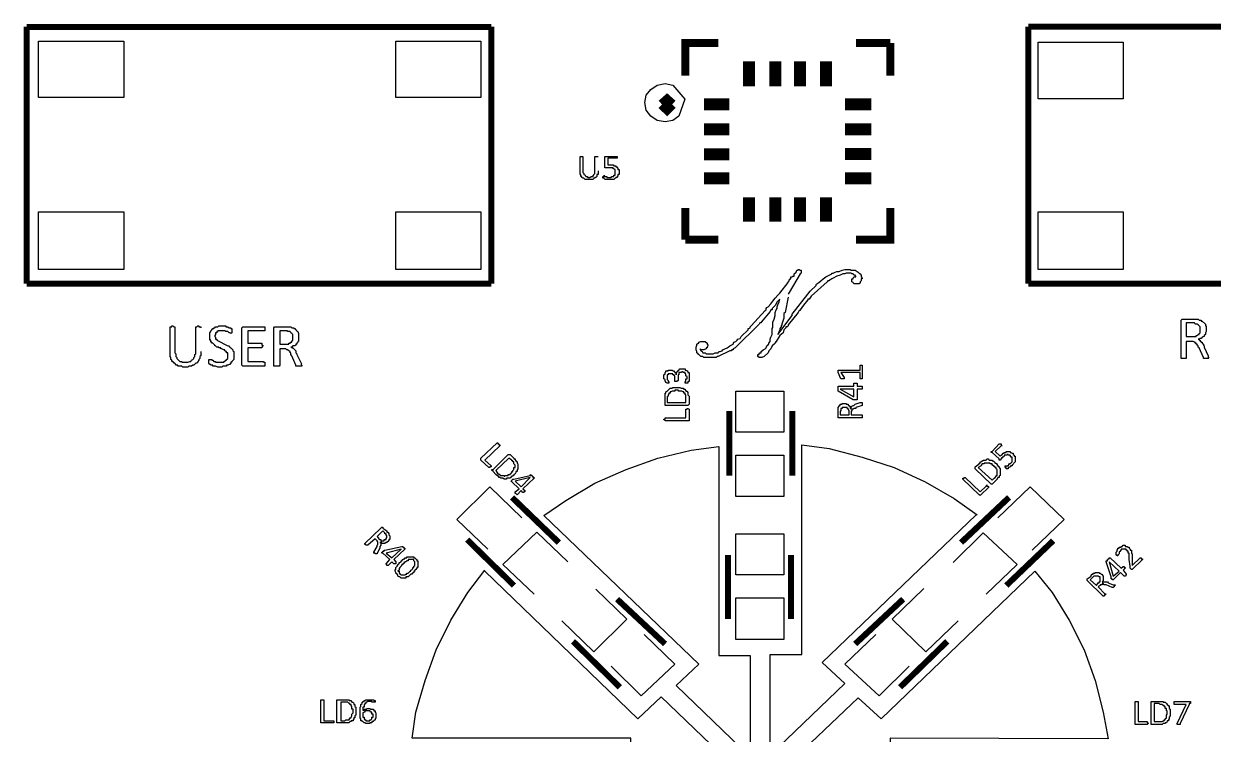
# Model space of a CAD drawing. Extents: x 0.35 to 4.98, y 3.96 to 9.44.
# Drawn here: x 1.665 to 3.176, y 5.029 to 5.931 of the extents above; entities that cross this region are included whole.
import ezdxf

# ---------------------------------------------------------------- set-up
doc = ezdxf.new("R2010")
doc.units = 0
doc.layers.get('0').update_dxf_attribs({"linetype": 'CONTINUOUS'})

msp = doc.modelspace()

# ---------------------------------------------------------------- linework, layer by layer
at = {"color": 94}
for points, const_width in [([(1.66894, 5.60113), (1.66894, 5.9274)], 0.00763), ([(1.66894, 5.92736), (2.259, 5.92736)], 0.00763), ([(2.259, 5.60113), (2.259, 5.9274)], 0.00763), ([(2.94151, 5.60113), (2.94151, 5.9274)], 0.00763), ([(2.94151, 5.9274), (3.53256, 5.9274)], 0.00763), ([(2.50553, 5.86524), (2.50553, 5.90685), (2.54753, 5.90685)], 0.01017), ([(2.7225, 5.90685), (2.766, 5.90685)], 0.01017), ([(2.766, 5.86524), (2.766, 5.90685)], 0.01017), ([(2.47601, 5.82883), (2.48253, 5.83458), (2.48899, 5.82883)], 0.01271), ([(2.48899, 5.82889), (2.48253, 5.82264), (2.47601, 5.82889)], 0.01271), ([(2.50553, 5.65711), (2.50553, 5.69732)], 0.01017), ([(2.7225, 5.65711), (2.766, 5.65711), (2.766, 5.69732)], 0.01017), ([(2.50553, 5.65711), (2.54753, 5.65711)], 0.01017), ([(1.66894, 5.60113), (2.259, 5.60113)], 0.00763), ([(2.94151, 5.60113), (3.53256, 5.60113)], 0.00763), ([(2.56153, 5.35764), (2.56153, 5.43946)], 0.00763), ([(2.6415, 5.35764), (2.6415, 5.43946)], 0.00763), ([(2.28549, 5.32992), (2.345, 5.27251)], 0.00763), ([(2.85601, 5.27251), (2.91704, 5.32992)], 0.00763), ([(2.22851, 5.27632), (2.28797, 5.21799)], 0.00763), ([(2.91351, 5.21799), (2.97304, 5.2749)], 0.00763), ([(2.56, 5.1754), (2.56, 5.25672)], 0.00763), ([(2.64003, 5.1754), (2.64003, 5.25672)], 0.00763), ([(2.419, 5.20074), (2.47999, 5.14382)], 0.00763), ([(2.72151, 5.14382), (2.7825, 5.20074)], 0.00763), ([(2.36301, 5.14719), (2.42247, 5.08882)], 0.00763), ([(2.77854, 5.08882), (2.83854, 5.14719)], 0.00763)]:
    msp.add_lwpolyline(points, dxfattribs=dict(at, const_width=const_width))
at = {"color": 22}
for points in [[(1.68392, 5.90924), (1.79243, 5.90924), (1.79243, 5.83746), (1.68392, 5.83746), (1.68392, 5.90924)], [(2.13792, 5.90924), (2.24593, 5.90924), (2.24593, 5.83746), (2.13792, 5.83746), (2.13792, 5.90924)], [(2.95394, 5.90776), (3.06196, 5.90776), (3.06196, 5.83604), (2.95394, 5.83604), (2.95394, 5.90776)], [(1.68392, 5.69249), (1.79243, 5.69249), (1.79243, 5.61931), (1.68392, 5.61931), (1.68392, 5.69249)], [(2.13792, 5.69249), (2.24593, 5.69249), (2.24593, 5.61931), (2.13792, 5.61931), (2.13792, 5.69249)], [(2.95394, 5.69249), (3.06196, 5.69249), (3.06196, 5.61931), (2.95394, 5.61931), (2.95394, 5.69249)], [(2.56993, 5.46485), (2.63092, 5.46485), (2.63092, 5.41265), (2.56993, 5.41265), (2.56993, 5.46485)], [(2.56993, 5.38346), (2.63092, 5.38346), (2.63092, 5.33089), (2.56993, 5.33089), (2.56993, 5.38346)], [(2.56993, 5.28353), (2.63092, 5.28353), (2.63092, 5.23139), (2.56993, 5.23139), (2.56993, 5.28353)], [(2.56993, 5.20221), (2.63092, 5.20221), (2.63092, 5.14958), (2.56993, 5.14958), (2.56993, 5.20221)]]:
    msp.add_lwpolyline(points, close=True, dxfattribs=at)
at = {"color": 22, "const_width": 0.01525}
for points in [[(2.58649, 5.85178), (2.58649, 5.88336)], [(2.62001, 5.85178), (2.62001, 5.88336)], [(2.65153, 5.85178), (2.65153, 5.88336)], [(2.68451, 5.85178), (2.68451, 5.88336)], [(2.52951, 5.82883), (2.56153, 5.82883)], [(2.7085, 5.82889), (2.74203, 5.82889)], [(2.52951, 5.79725), (2.56153, 5.79725)], [(2.7085, 5.79731), (2.74203, 5.79731)], [(2.52951, 5.76568), (2.56153, 5.76568)], [(2.7085, 5.76574), (2.74203, 5.76574)], [(2.52951, 5.73508), (2.56153, 5.73508)], [(2.7085, 5.73508), (2.74203, 5.73508)], [(2.58649, 5.68007), (2.58649, 5.71072)], [(2.62001, 5.68007), (2.62001, 5.71072)], [(2.65153, 5.68007), (2.65153, 5.71072)], [(2.68451, 5.68007), (2.68451, 5.71072)]]:
    msp.add_lwpolyline(points, dxfattribs=at)
at = {"color": 94}
for points in [[(2.47993, 5.80686), (2.46989, 5.80826), (2.46192, 5.81401), (2.45589, 5.82167), (2.45443, 5.83128), (2.45589, 5.84082), (2.46192, 5.84799), (2.46989, 5.85325), (2.47993, 5.85563), (2.4899, 5.85325), (2.50489, 5.83567), (2.49739, 5.81401), (2.4899, 5.80826), (2.47993, 5.80686)], [(2.39492, 5.74468), (2.39492, 5.7399), (2.39339, 5.7399), (2.39339, 5.73747), (2.39193, 5.73606), (2.3909, 5.73606), (2.3909, 5.73508), (2.38943, 5.73508), (2.3884, 5.73367), (2.37842, 5.73367), (2.3769, 5.73508), (2.37543, 5.73508), (2.3744, 5.73606), (2.3744, 5.73747), (2.37294, 5.73747), (2.37294, 5.7399), (2.3719, 5.7399), (2.3719, 5.76286), (2.37543, 5.76286), (2.37543, 5.74229), (2.3769, 5.74132), (2.3769, 5.7399), (2.37842, 5.73893), (2.37939, 5.73747), (2.38092, 5.73747), (2.38189, 5.73606), (2.38444, 5.73606), (2.3859, 5.73747), (2.3884, 5.73747), (2.3884, 5.73893), (2.38943, 5.73893), (2.38943, 5.7399), (2.3909, 5.74132), (2.3909, 5.76286), (2.39492, 5.76286)], [(2.42144, 5.74371), (2.42144, 5.73986), (2.41992, 5.73986), (2.41992, 5.73747), (2.41889, 5.73747), (2.41889, 5.73606), (2.41743, 5.73606), (2.41743, 5.73508), (2.41639, 5.73508), (2.41493, 5.73367), (2.40343, 5.73367), (2.4024, 5.73508), (2.40093, 5.73508), (2.40093, 5.73747), (2.4024, 5.73747), (2.4024, 5.73893), (2.40343, 5.73747), (2.40593, 5.73747), (2.40593, 5.73606), (2.4114, 5.73606), (2.41243, 5.73747), (2.41493, 5.73747), (2.41493, 5.73893), (2.41639, 5.73893), (2.41639, 5.7461), (2.41493, 5.74707), (2.4139, 5.74707), (2.4139, 5.74849), (2.40343, 5.74849), (2.40343, 5.76286), (2.41889, 5.76286), (2.41889, 5.76042), (2.40739, 5.76042), (2.40739, 5.75233), (2.4139, 5.75233), (2.41493, 5.75086), (2.41743, 5.75086), (2.41743, 5.74946), (2.41889, 5.74946), (2.41889, 5.74849), (2.41992, 5.74849), (2.41992, 5.7461), (2.42144, 5.7461), (2.42144, 5.74371)], [(2.63644, 5.58393), (2.63243, 5.56478), (2.63092, 5.56336), (2.63092, 5.55761), (2.62993, 5.55474), (2.62842, 5.54997), (2.62842, 5.54899), (2.62744, 5.54758), (2.62744, 5.5466), (2.62592, 5.54422), (2.62592, 5.54281), (2.62343, 5.53657), (2.64144, 5.56099), (2.64144, 5.56239), (2.6614, 5.58778), (2.66444, 5.59158), (2.67193, 5.59874), (2.67193, 5.60021), (2.6729, 5.60113), (2.67546, 5.6026), (2.67794, 5.60499), (2.68093, 5.60736), (2.6844, 5.60975), (2.68842, 5.61214), (2.69194, 5.61356), (2.69194, 5.61453), (2.69342, 5.61453), (2.6959, 5.616), (2.6984, 5.61692), (2.70096, 5.61692), (2.70492, 5.61838), (2.70844, 5.61931), (2.71496, 5.61931), (2.71642, 5.61838), (2.7214, 5.61838), (2.7239, 5.61692), (2.72542, 5.616), (2.72646, 5.61453), (2.72792, 5.61356), (2.72894, 5.61214), (2.72894, 5.60975), (2.73042, 5.60835), (2.73042, 5.60736), (2.72894, 5.60736), (2.72894, 5.60499), (2.72792, 5.60351), (2.72792, 5.6026), (2.72646, 5.60113), (2.71994, 5.60113), (2.71892, 5.6026), (2.71744, 5.60351), (2.71744, 5.60736), (2.71892, 5.60736), (2.71892, 5.60835), (2.71994, 5.60975), (2.72244, 5.60975), (2.72244, 5.61074), (2.7214, 5.61214), (2.71994, 5.61214), (2.71892, 5.61356), (2.71744, 5.61356), (2.71642, 5.61453), (2.7099, 5.61453), (2.70844, 5.61356), (2.70594, 5.61356), (2.70242, 5.61214), (2.6984, 5.61074), (2.69342, 5.60835), (2.69194, 5.60736), (2.68946, 5.6059), (2.68842, 5.6059), (2.68842, 5.60499), (2.6869, 5.60499), (2.68593, 5.60351), (2.66542, 5.58535), (2.66292, 5.58154), (2.6614, 5.58154), (2.6614, 5.58057), (2.65565, 5.57411), (2.65142, 5.56814), (2.65142, 5.56717), (2.65044, 5.56717), (2.64893, 5.56478), (2.63644, 5.54899), (2.63644, 5.54758), (2.63493, 5.5466), (2.6334, 5.5466), (2.6334, 5.54519), (2.63092, 5.54281), (2.62993, 5.53896), (2.62592, 5.53558), (2.62093, 5.52794), (2.62093, 5.52701), (2.61996, 5.52701), (2.61996, 5.52556), (2.61843, 5.52463), (2.61594, 5.52225), (2.61442, 5.51839), (2.61193, 5.516), (2.61094, 5.51361), (2.6059, 5.50885), (2.60292, 5.50738), (2.59944, 5.50738), (2.59793, 5.50885), (2.59793, 5.51124), (2.59944, 5.51124), (2.59944, 5.51215), (2.60042, 5.51361), (2.60194, 5.51361), (2.60194, 5.51503), (2.60444, 5.51742), (2.60693, 5.51839), (2.60846, 5.51981), (2.60943, 5.52225), (2.61094, 5.52317), (2.61094, 5.52463), (2.61193, 5.52463), (2.61193, 5.52556), (2.61344, 5.52794), (2.61344, 5.53082), (2.61442, 5.53321), (2.61594, 5.53657), (2.61594, 5.54519), (2.61692, 5.54519), (2.61692, 5.55236), (2.61843, 5.55615), (2.61996, 5.56099), (2.61996, 5.56478), (2.62093, 5.56814), (2.62244, 5.56956), (2.62244, 5.572), (2.62343, 5.57438), (2.62494, 5.57818), (2.62592, 5.58154), (2.62244, 5.57818), (2.61996, 5.5734), (2.61594, 5.56956), (2.61594, 5.56814), (2.61442, 5.56814), (2.61344, 5.56575), (2.60194, 5.55236), (2.60194, 5.55138), (2.60042, 5.55138), (2.59944, 5.54997), (2.5689, 5.51981), (2.5664, 5.51839), (2.5664, 5.51742), (2.56494, 5.51742), (2.56392, 5.516), (2.56244, 5.516), (2.54742, 5.50885), (2.54596, 5.50885), (2.54492, 5.50738), (2.5294, 5.50738), (2.52794, 5.50885), (2.52544, 5.50885), (2.52294, 5.51124), (2.52192, 5.51124), (2.52192, 5.51215), (2.52046, 5.51361), (2.52046, 5.51503), (2.51942, 5.51742), (2.51942, 5.52078), (2.52046, 5.52317), (2.52046, 5.52463), (2.52192, 5.52556), (2.52294, 5.52556), (2.52294, 5.52701), (2.52544, 5.52794), (2.53093, 5.52794), (2.53342, 5.52556), (2.53342, 5.52463), (2.53444, 5.52317), (2.53444, 5.52225), (2.53342, 5.52078), (2.53342, 5.51981), (2.53196, 5.51981), (2.53196, 5.51839), (2.5294, 5.51742), (2.52544, 5.51742), (2.52442, 5.51839), (2.52442, 5.51742), (2.52544, 5.51742), (2.52544, 5.516), (2.52692, 5.51503), (2.52794, 5.51361), (2.53093, 5.51361), (2.53196, 5.51215), (2.5409, 5.51215), (2.5434, 5.51361), (2.54742, 5.51361), (2.54844, 5.51503), (2.54992, 5.51503), (2.5524, 5.516), (2.55344, 5.51742), (2.55593, 5.51839), (2.55892, 5.51981), (2.55994, 5.52078), (2.56244, 5.52225), (2.56392, 5.52317), (2.5664, 5.52463), (2.56743, 5.52701), (2.56993, 5.52794), (2.57146, 5.5294), (2.57243, 5.53082), (2.57542, 5.53179), (2.57644, 5.53418), (2.58544, 5.54281), (2.58544, 5.54422), (2.58643, 5.54422), (2.58794, 5.54519), (2.58794, 5.5466), (2.58942, 5.54758), (2.60693, 5.56717), (2.60846, 5.56814), (2.60846, 5.56956), (2.60943, 5.57101), (2.61094, 5.572), (2.61442, 5.57579), (2.61692, 5.57915), (2.61996, 5.58296), (2.62343, 5.58681), (2.62592, 5.58919), (2.63644, 5.6026), (2.63644, 5.60351), (2.63743, 5.60499), (2.63743, 5.6059), (2.63894, 5.60736), (2.63992, 5.60736), (2.63992, 5.60975), (2.64144, 5.60975), (2.64242, 5.61074), (2.64242, 5.60975), (2.64242, 5.61074), (2.64393, 5.61074), (2.64393, 5.61356), (2.64643, 5.616), (2.6474, 5.61838), (2.64893, 5.61838), (2.64893, 5.61931), (2.65044, 5.61931), (2.65142, 5.61838), (2.65294, 5.61838), (2.65294, 5.61453), (2.65142, 5.61356), (2.63743, 5.59017), (2.63644, 5.58778)], [(1.88992, 5.51503), (1.88992, 5.50976), (1.88889, 5.50885), (1.88889, 5.50646), (1.88743, 5.50499), (1.88743, 5.50407), (1.88639, 5.50261), (1.88639, 5.50168), (1.88487, 5.50022), (1.8839, 5.50022), (1.8814, 5.49783), (1.87989, 5.49783), (1.87842, 5.49642), (1.87489, 5.49642), (1.87343, 5.49544), (1.8674, 5.49544), (1.86589, 5.49642), (1.86089, 5.49642), (1.86089, 5.49783), (1.8584, 5.49783), (1.8584, 5.49881), (1.85688, 5.50022), (1.8559, 5.50022), (1.8559, 5.50168), (1.85439, 5.50168), (1.85439, 5.50261), (1.8534, 5.50261), (1.8534, 5.50407), (1.85189, 5.50499), (1.85189, 5.50738), (1.85092, 5.50885), (1.85092, 5.5466), (1.8534, 5.5466), (1.8534, 5.54758), (1.85439, 5.54758), (1.8559, 5.5466), (1.85688, 5.5466), (1.85688, 5.51361), (1.8584, 5.51215), (1.8584, 5.50885), (1.85938, 5.50738), (1.85938, 5.50646), (1.86339, 5.50261), (1.86589, 5.50261), (1.86589, 5.50168), (1.87343, 5.50168), (1.87592, 5.50261), (1.87739, 5.50261), (1.87842, 5.50407), (1.87989, 5.50499), (1.8814, 5.50646), (1.8814, 5.50738), (1.88238, 5.50885), (1.88238, 5.51124), (1.8839, 5.51215), (1.8839, 5.5466), (1.88487, 5.5466), (1.88639, 5.54758), (1.88743, 5.54758), (1.88743, 5.5466), (1.88992, 5.5466), (1.88992, 5.54519)], [(1.93192, 5.50976), (1.93192, 5.50499), (1.92942, 5.50261), (1.92942, 5.50163), (1.92839, 5.50163), (1.92839, 5.50022), (1.92692, 5.49881), (1.92589, 5.49881), (1.92443, 5.49783), (1.9229, 5.49783), (1.9229, 5.49642), (1.91792, 5.49642), (1.91689, 5.49544), (1.91189, 5.49544), (1.9089, 5.49642), (1.90539, 5.49642), (1.90539, 5.49783), (1.90289, 5.49783), (1.90289, 5.49881), (1.90142, 5.49881), (1.90039, 5.50022), (1.90039, 5.50499), (1.90392, 5.50499), (1.90392, 5.50407), (1.90539, 5.50407), (1.90642, 5.50261), (1.9089, 5.50261), (1.9089, 5.50163), (1.91938, 5.50163), (1.91938, 5.50261), (1.92042, 5.50261), (1.92188, 5.50407), (1.9229, 5.50407), (1.9229, 5.50499), (1.92443, 5.50646), (1.92443, 5.51361), (1.9229, 5.51361), (1.9229, 5.51503), (1.92188, 5.51503), (1.92042, 5.516), (1.92042, 5.51742), (1.91938, 5.51742), (1.91689, 5.51839), (1.91542, 5.51839), (1.91542, 5.51981), (1.91292, 5.51981), (1.91292, 5.52078), (1.91043, 5.52078), (1.9089, 5.52225), (1.90788, 5.52225), (1.90788, 5.52317), (1.90539, 5.52556), (1.90392, 5.52556), (1.90392, 5.52701), (1.90289, 5.52701), (1.90289, 5.5294), (1.90142, 5.5294), (1.90142, 5.53896), (1.90289, 5.54042), (1.90289, 5.54135), (1.90392, 5.54281), (1.90539, 5.54422), (1.90642, 5.54422), (1.90642, 5.54519), (1.90788, 5.54519), (1.9089, 5.5466), (1.91189, 5.5466), (1.91292, 5.54758), (1.92188, 5.54758), (1.92188, 5.5466), (1.92443, 5.5466), (1.92589, 5.54519), (1.92839, 5.54519), (1.92839, 5.54422), (1.92942, 5.54422), (1.92942, 5.53896), (1.92839, 5.53803), (1.92692, 5.53896), (1.92589, 5.53896), (1.92443, 5.54042), (1.92188, 5.54042), (1.92042, 5.54135), (1.91189, 5.54135), (1.91189, 5.54042), (1.91043, 5.54042), (1.91043, 5.53896), (1.9089, 5.53896), (1.9089, 5.53657), (1.90788, 5.53564), (1.90788, 5.53418), (1.9089, 5.53326), (1.9089, 5.53082), (1.91043, 5.53082), (1.91043, 5.5294), (1.92443, 5.52225), (1.92589, 5.52225), (1.92692, 5.52078), (1.92839, 5.51981), (1.92942, 5.51839), (1.93087, 5.51742), (1.93087, 5.516), (1.93192, 5.51503), (1.93192, 5.50976)], [(1.9714, 5.49881), (1.9714, 5.49642), (1.94342, 5.49642), (1.94239, 5.49783), (1.94239, 5.54519), (1.94342, 5.5466), (1.9714, 5.5466), (1.9714, 5.54135), (1.94993, 5.54135), (1.94993, 5.52556), (1.96739, 5.52556), (1.96739, 5.52317), (1.96892, 5.52317), (1.96892, 5.52225), (1.96739, 5.52078), (1.96739, 5.51981), (1.94993, 5.51981), (1.94993, 5.50261), (1.96989, 5.50261), (1.96989, 5.50168), (1.9714, 5.50168), (1.9714, 5.49881)], [(2.50142, 5.49306), (2.50543, 5.49306), (2.50543, 5.4916), (2.5064, 5.4916), (2.50792, 5.49067), (2.5089, 5.48921), (2.5089, 5.48828), (2.51042, 5.48828), (2.51042, 5.47726), (2.5089, 5.47726), (2.5089, 5.47488), (2.50543, 5.47488), (2.50543, 5.47726), (2.5064, 5.47726), (2.5064, 5.48063), (2.50792, 5.48063), (2.50792, 5.48301), (2.5064, 5.48443), (2.5064, 5.48682), (2.50543, 5.48682), (2.50543, 5.48828), (2.50293, 5.48828), (2.50293, 5.48921), (2.50142, 5.48921), (2.50043, 5.48828), (2.49739, 5.48828), (2.49739, 5.4854), (2.49642, 5.4854), (2.49642, 5.47819), (2.4949, 5.47726), (2.4924, 5.47726), (2.4924, 5.48443), (2.49143, 5.48443), (2.49143, 5.4854), (2.4899, 5.4854), (2.4899, 5.48682), (2.48394, 5.48682), (2.48394, 5.4854), (2.48242, 5.4854), (2.48242, 5.47965), (2.48394, 5.47819), (2.48394, 5.47726), (2.48492, 5.47726), (2.48492, 5.47488), (2.48242, 5.47488), (2.4809, 5.47581), (2.4809, 5.47726), (2.47993, 5.47726), (2.47993, 5.47965), (2.4784, 5.48063), (2.4784, 5.4854), (2.47993, 5.48682), (2.47993, 5.48828), (2.4809, 5.48921), (2.4809, 5.49067), (2.48394, 5.49067), (2.48394, 5.4916), (2.48893, 5.4916), (2.4899, 5.49067), (2.49143, 5.49067), (2.49143, 5.48921), (2.4924, 5.48921), (2.4924, 5.48828), (2.49392, 5.48828), (2.49392, 5.4854), (2.49392, 5.48828), (2.49642, 5.49067), (2.49642, 5.4916), (2.49739, 5.4916), (2.49892, 5.49306), (2.50142, 5.49306)], [(2.72894, 5.49783), (2.73042, 5.49783), (2.73042, 5.48063), (2.72792, 5.48063), (2.72792, 5.48828), (2.70344, 5.48828), (2.70742, 5.48204), (2.70742, 5.48063), (2.70344, 5.48063), (2.69993, 5.48828), (2.69993, 5.4916), (2.72792, 5.4916), (2.72792, 5.49783), (2.72894, 5.49783)], [(2.5089, 5.44282), (2.51042, 5.44183), (2.51042, 5.42703), (2.47993, 5.42703), (2.47993, 5.4285), (2.4784, 5.4285), (2.4784, 5.42942), (2.47993, 5.42942), (2.47993, 5.43088), (2.5064, 5.43088), (2.5064, 5.44183), (2.50792, 5.44183), (2.50792, 5.44282), (2.5089, 5.44282)], [(2.25743, 5.36865), (2.25743, 5.36774), (2.25592, 5.36774), (2.24593, 5.37728), (2.24593, 5.37967), (2.26644, 5.39925), (2.26742, 5.39925), (2.26742, 5.39785), (2.26893, 5.39785), (2.26893, 5.39686), (2.26992, 5.39686), (2.26992, 5.39546), (2.25092, 5.37728), (2.2589, 5.37011), (2.2589, 5.36865), (2.25743, 5.36865)], [(2.87543, 5.30789), (2.67942, 5.12039), (2.70844, 5.09358), (2.61344, 5.00271), (2.61344, 5.13043), (2.65392, 5.13043), (2.65392, 5.39686), (2.68842, 5.39208), (2.73042, 5.38113), (2.77094, 5.36774), (2.81044, 5.3495), (2.84744, 5.3285), (2.87642, 5.30789)], [(2.92242, 5.3859), (2.92242, 5.38444), (2.92344, 5.38351), (2.92344, 5.38206), (2.92492, 5.38206), (2.92492, 5.37489), (2.92096, 5.37104), (2.92096, 5.37011), (2.91943, 5.37011), (2.9184, 5.36865), (2.91694, 5.36774), (2.9159, 5.36774), (2.9159, 5.36626), (2.91342, 5.36626), (2.91342, 5.36774), (2.91194, 5.36774), (2.91194, 5.37011), (2.9159, 5.37011), (2.9159, 5.37104), (2.91694, 5.37104), (2.91694, 5.3725), (2.9184, 5.3725), (2.9184, 5.37343), (2.91943, 5.37343), (2.92096, 5.37489), (2.92096, 5.38113), (2.91943, 5.38113), (2.91943, 5.38206), (2.9184, 5.38206), (2.9184, 5.38351), (2.9159, 5.38351), (2.9159, 5.38444), (2.91444, 5.38444), (2.91444, 5.38351), (2.91092, 5.38351), (2.91092, 5.38206), (2.90944, 5.38113), (2.90842, 5.38113), (2.90842, 5.37967), (2.90696, 5.37967), (2.90696, 5.37869), (2.90593, 5.37728), (2.9044, 5.37728), (2.9044, 5.37869), (2.89546, 5.38683), (2.89442, 5.38683), (2.89442, 5.38829), (2.89546, 5.38829), (2.9044, 5.39785), (2.90696, 5.39785), (2.90696, 5.39686), (2.90842, 5.39546), (2.90696, 5.39546), (2.89942, 5.38829), (2.90593, 5.38206), (2.90696, 5.38351), (2.90842, 5.38444), (2.90944, 5.3859), (2.91092, 5.3859), (2.91092, 5.38683), (2.91342, 5.38683), (2.91342, 5.38829), (2.9184, 5.38829), (2.9184, 5.38683), (2.91943, 5.38683), (2.92096, 5.3859), (2.92242, 5.3859)], [(2.54839, 5.39447), (2.54839, 5.12901), (2.58789, 5.12901), (2.58789, 5.00032), (2.49392, 5.09119), (2.52289, 5.118), (2.3259, 5.30697), (2.35389, 5.32611), (2.3909, 5.34808), (2.43039, 5.36529), (2.47092, 5.37967), (2.51292, 5.38971), (2.54839, 5.39447)], [(2.8904, 5.34429), (2.8904, 5.34332), (2.89193, 5.34332), (2.88043, 5.33231), (2.8789, 5.33328), (2.85846, 5.35286), (2.85846, 5.35433), (2.85992, 5.35433), (2.85992, 5.35525), (2.86143, 5.35525), (2.88043, 5.33708), (2.88792, 5.34429), (2.88894, 5.34571), (2.88894, 5.34429), (2.8904, 5.34429)], [(3.0849, 5.25196), (3.08643, 5.25196), (3.08643, 5.25097), (3.0734, 5.23856), (3.07243, 5.23856), (3.0709, 5.24001), (3.0709, 5.2424), (3.06944, 5.25097), (3.06944, 5.25911), (3.06842, 5.25911), (3.06842, 5.2615), (3.06694, 5.2615), (3.06694, 5.26297), (3.06592, 5.26297), (3.06592, 5.26438), (3.0594, 5.26438), (3.0594, 5.26297), (3.05843, 5.26297), (3.05843, 5.2615), (3.05692, 5.26058), (3.05692, 5.25819), (3.05544, 5.25672), (3.05544, 5.25581), (3.05442, 5.25581), (3.05442, 5.25672), (3.05294, 5.25672), (3.05294, 5.26058), (3.05442, 5.2615), (3.05442, 5.26297), (3.05544, 5.26438), (3.05544, 5.26535), (3.05692, 5.26535), (3.05692, 5.26676), (3.0594, 5.26676), (3.0594, 5.26774), (3.06093, 5.26774), (3.0619, 5.26915), (3.06446, 5.26915), (3.06446, 5.26774), (3.06694, 5.26774), (3.06842, 5.26676), (3.06944, 5.26676), (3.06944, 5.26535), (3.0709, 5.26438), (3.0709, 5.26297), (3.07243, 5.26297), (3.07243, 5.25911), (3.0734, 5.25819), (3.0734, 5.24333), (3.08344, 5.25336), (3.0849, 5.25336), (3.0849, 5.25196)], [(2.25092, 5.23617), (2.44542, 5.04867), (2.47493, 5.07688), (2.56993, 4.98551), (2.43642, 4.98551), (2.43642, 5.02425), (2.15842, 5.02425), (2.16342, 5.05724), (2.17492, 5.09744), (2.18892, 5.13618), (2.2079, 5.17399), (2.22944, 5.20936), (2.25092, 5.23757)], [(3.04194, 5.02328), (2.76594, 5.02425), (2.76594, 4.98551), (2.63092, 4.98551), (2.72542, 5.07542), (2.75439, 5.04861), (2.94993, 5.23617), (2.97194, 5.20936), (2.99343, 5.17399), (3.01243, 5.13618), (3.02642, 5.09744), (3.0364, 5.05724), (3.04292, 5.02328)], [(2.05892, 5.04531), (2.05892, 5.04383), (2.04243, 5.04383), (2.04243, 5.07303), (2.04639, 5.07303), (2.04639, 5.04622), (2.05892, 5.04622), (2.05892, 5.04531)], [(3.09392, 5.04292), (3.09244, 5.04144), (3.07742, 5.04144), (3.07742, 5.07064), (3.08094, 5.07064), (3.08094, 5.04531), (3.09244, 5.04531), (3.09244, 5.04383), (3.09392, 5.04383), (3.09392, 5.04292)], [(3.1474, 5.06972), (3.1474, 5.06825), (3.14594, 5.06825), (3.14594, 5.06683), (3.13444, 5.04292), (3.13444, 5.04144), (3.13043, 5.04144), (3.13043, 5.04292), (3.14193, 5.06683), (3.12696, 5.06683), (3.12696, 5.07064), (3.1474, 5.07064), (3.1474, 5.06972)]]:
    msp.add_lwpolyline(points, dxfattribs=at)
for points in [[(2.01839, 5.49783), (2.01839, 5.49642), (2.0109, 5.49642), (2.0109, 5.49783), (2.00592, 5.50976), (2.00439, 5.51124), (2.00439, 5.51361), (2.00342, 5.51361), (2.00342, 5.51503), (2.0019, 5.516), (2.00037, 5.51742), (1.9994, 5.51742), (1.99789, 5.51839), (1.9904, 5.51839), (1.9904, 5.49783), (1.98942, 5.49642), (1.98292, 5.49642), (1.98292, 5.54519), (1.98389, 5.5466), (2.00439, 5.5466), (2.00592, 5.54519), (2.0084, 5.54519), (2.0084, 5.54422), (2.00939, 5.54422), (2.0109, 5.54281), (2.01187, 5.54135), (2.0134, 5.54042), (2.01438, 5.53803), (2.01438, 5.528), (2.0134, 5.528), (2.0134, 5.52701), (2.01187, 5.52556), (2.01187, 5.52463), (2.0109, 5.52463), (2.0109, 5.52317), (2.00939, 5.52225), (2.00689, 5.52225), (2.00592, 5.52078), (2.00439, 5.52078), (2.00592, 5.52078), (2.00592, 5.51981), (2.00689, 5.51981), (2.0109, 5.516), (2.0109, 5.51361), (2.01187, 5.51215), (2.01187, 5.51124), (2.01742, 5.50022), (2.01742, 5.49881), (2.01839, 5.49783)], [(3.17144, 5.50738), (3.16992, 5.50646), (3.16396, 5.50646), (3.16396, 5.50738), (3.15842, 5.51981), (3.15744, 5.52078), (3.15744, 5.52225), (3.15593, 5.52317), (3.15593, 5.52463), (3.15494, 5.52463), (3.15494, 5.52556), (3.15343, 5.52556), (3.15343, 5.52701), (3.15246, 5.52701), (3.15093, 5.528), (3.14193, 5.528), (3.14193, 5.50646), (3.1359, 5.50646), (3.1359, 5.55474), (3.13693, 5.55621), (3.15744, 5.55621), (3.15842, 5.55474), (3.16092, 5.55474), (3.16092, 5.55382), (3.16243, 5.55382), (3.16644, 5.54997), (3.16644, 5.54758), (3.16743, 5.54758), (3.16743, 5.54042), (3.16644, 5.53896), (3.16644, 5.53657), (3.16493, 5.53564), (3.16493, 5.53418), (3.16396, 5.53418), (3.16243, 5.53326), (3.16092, 5.53179), (3.15994, 5.53179), (3.15842, 5.53082), (3.15744, 5.53082), (3.15842, 5.53082), (3.15842, 5.5294), (3.15994, 5.5294), (3.15994, 5.528), (3.16092, 5.528), (3.16092, 5.52701), (3.16243, 5.52701), (3.16243, 5.52556), (3.16396, 5.52463), (3.16396, 5.52317), (3.16493, 5.52225), (3.16493, 5.52078), (3.16992, 5.50976), (3.16992, 5.50738), (3.17144, 5.50738)], [(3.15994, 5.54281), (3.15994, 5.5466), (3.15842, 5.54758), (3.15744, 5.54899), (3.15593, 5.54997), (3.15343, 5.54997), (3.15246, 5.55143), (3.14193, 5.55143), (3.14193, 5.53418), (3.15494, 5.53418), (3.15494, 5.53564), (3.15593, 5.53564), (3.15744, 5.53657), (3.15842, 5.53657), (3.15842, 5.53803), (3.15994, 5.53896), (3.15994, 5.54281)], [(2.00689, 5.53326), (2.00689, 5.53657), (2.00592, 5.53803), (2.00439, 5.53896), (2.00342, 5.54042), (2.00037, 5.54042), (2.00037, 5.54135), (1.9904, 5.54135), (1.9904, 5.52463), (2.0019, 5.52463), (2.0019, 5.52556), (2.00342, 5.52556), (2.00439, 5.52701), (2.00592, 5.52701), (2.00592, 5.528), (2.00689, 5.5294), (2.00689, 5.53326)], [(2.7214, 5.47488), (2.7239, 5.47488), (2.7239, 5.47103), (2.73042, 5.47103), (2.73042, 5.46724), (2.7239, 5.46724), (2.7239, 5.45383), (2.71892, 5.45383), (2.69993, 5.46479), (2.69993, 5.47103), (2.71994, 5.47103), (2.71994, 5.47488), (2.7214, 5.47488)], [(2.49392, 5.46961), (2.49892, 5.46961), (2.50043, 5.46864), (2.50293, 5.46864), (2.5039, 5.46724), (2.50543, 5.46724), (2.50543, 5.46625), (2.5064, 5.46625), (2.5064, 5.46485), (2.50792, 5.46485), (2.50792, 5.46386), (2.5089, 5.46386), (2.5089, 5.46001), (2.51042, 5.45861), (2.51042, 5.44808), (2.5089, 5.44667), (2.47993, 5.44667), (2.47993, 5.4624), (2.4809, 5.4624), (2.4809, 5.46386), (2.48242, 5.46485), (2.48643, 5.46864), (2.48893, 5.46864), (2.4899, 5.46961), (2.49392, 5.46961)], [(2.4949, 5.46625), (2.4924, 5.46625), (2.4924, 5.46485), (2.48893, 5.46485), (2.48742, 5.46386), (2.48643, 5.46386), (2.48643, 5.4624), (2.48492, 5.4624), (2.48492, 5.46149), (2.48394, 5.46001), (2.48394, 5.45861), (2.48242, 5.45763), (2.48242, 5.45047), (2.5064, 5.45047), (2.5064, 5.46001), (2.50543, 5.46001), (2.50543, 5.4624), (2.5039, 5.4624), (2.5039, 5.46386), (2.50293, 5.46386), (2.50142, 5.46485), (2.49739, 5.46485), (2.49642, 5.46625), (2.4949, 5.46625)], [(2.70242, 5.46724), (2.71994, 5.45763), (2.71994, 5.46724)], [(2.73042, 5.45047), (2.73042, 5.44661), (2.72244, 5.44422), (2.72244, 5.44282), (2.71994, 5.44282), (2.71892, 5.44183), (2.71744, 5.44183), (2.71744, 5.43946), (2.71642, 5.43946), (2.71642, 5.43468), (2.73042, 5.43468), (2.73042, 5.43088), (2.69993, 5.43088), (2.69993, 5.44422), (2.70096, 5.44569), (2.70096, 5.44661), (2.70242, 5.44661), (2.70242, 5.44808), (2.70492, 5.44808), (2.70492, 5.44906), (2.7099, 5.44906), (2.7099, 5.44808), (2.7124, 5.44808), (2.7124, 5.44661), (2.71392, 5.44661), (2.71392, 5.44569), (2.71496, 5.44569), (2.71496, 5.44282), (2.71642, 5.44282), (2.71642, 5.44422), (2.71744, 5.44569), (2.71892, 5.44661), (2.71994, 5.44661), (2.7214, 5.44808), (2.72792, 5.45047), (2.73042, 5.45047)], [(2.70844, 5.44422), (2.70492, 5.44422), (2.70492, 5.44282), (2.70344, 5.44282), (2.70344, 5.43946), (2.70242, 5.43946), (2.70242, 5.43468), (2.71392, 5.43468), (2.71392, 5.44043), (2.7124, 5.44183), (2.7124, 5.44282), (2.71143, 5.44282), (2.71143, 5.44422), (2.70844, 5.44422)], [(2.28792, 5.3591), (2.28792, 5.35764), (2.2864, 5.35764), (2.2864, 5.35672), (2.28543, 5.35672), (2.2839, 5.35525), (2.28293, 5.35525), (2.28293, 5.35433), (2.27892, 5.35433), (2.27794, 5.35286), (2.27539, 5.35286), (2.27393, 5.35433), (2.27143, 5.35433), (2.26992, 5.35525), (2.26893, 5.35525), (2.26893, 5.35672), (2.26742, 5.35672), (2.26492, 5.3591), (2.26139, 5.3629), (2.26139, 5.36388), (2.25993, 5.36388), (2.25993, 5.36529), (2.26139, 5.36529), (2.28043, 5.38444), (2.28293, 5.38444), (2.28792, 5.37967), (2.28792, 5.37869), (2.28939, 5.37869), (2.28939, 5.37728), (2.29042, 5.37728), (2.29042, 5.37631), (2.29194, 5.37489), (2.29194, 5.37343), (2.29292, 5.3725), (2.29292, 5.36529), (2.29194, 5.36529), (2.29194, 5.3629), (2.29042, 5.3629), (2.29042, 5.36149), (2.28939, 5.36003), (2.28792, 5.3591)], [(2.28543, 5.36149), (2.28543, 5.3629), (2.2864, 5.3629), (2.2864, 5.36388), (2.28792, 5.36529), (2.28792, 5.36774), (2.28939, 5.36774), (2.28939, 5.37104), (2.28792, 5.3725), (2.28792, 5.37489), (2.2864, 5.37489), (2.2864, 5.37631), (2.28543, 5.37631), (2.28543, 5.37728), (2.28142, 5.37967), (2.26492, 5.36388), (2.26742, 5.36003), (2.26893, 5.36003), (2.27143, 5.35764), (2.27539, 5.35764), (2.27539, 5.35672), (2.27642, 5.35672), (2.27642, 5.35764), (2.28043, 5.35764), (2.28043, 5.3591), (2.28293, 5.3591), (2.28293, 5.36003), (2.2839, 5.36003), (2.28543, 5.36149)], [(2.90044, 5.37349), (2.90044, 5.3725), (2.90192, 5.3725), (2.90192, 5.37104), (2.90294, 5.37104), (2.90294, 5.37011), (2.9044, 5.36865), (2.9044, 5.36774), (2.90593, 5.36626), (2.90593, 5.35764), (2.9044, 5.35672), (2.9044, 5.35525), (2.90294, 5.35525), (2.90294, 5.35433), (2.90192, 5.35433), (2.90192, 5.35286), (2.90044, 5.35194), (2.89546, 5.34668), (2.89442, 5.34668), (2.87392, 5.36626), (2.87392, 5.36865), (2.8789, 5.3725), (2.8789, 5.37349), (2.88043, 5.37349), (2.88043, 5.37489), (2.8814, 5.37489), (2.88292, 5.37631), (2.88396, 5.37631), (2.88396, 5.37728), (2.88792, 5.37728), (2.88894, 5.37875), (2.8904, 5.37875), (2.89193, 5.37728), (2.89546, 5.37728), (2.89546, 5.37631), (2.89692, 5.37631), (2.89794, 5.37489), (2.89942, 5.37349), (2.90044, 5.37349)], [(2.89794, 5.37011), (2.89692, 5.37011), (2.89692, 5.37104), (2.89546, 5.37104), (2.89546, 5.3725), (2.8929, 5.3725), (2.8929, 5.37349), (2.88542, 5.37349), (2.88542, 5.3725), (2.88292, 5.3725), (2.8814, 5.37104), (2.8814, 5.37011), (2.87793, 5.36774), (2.89546, 5.35194), (2.89794, 5.35433), (2.89942, 5.35525), (2.90044, 5.35672), (2.90044, 5.35764), (2.90192, 5.35764), (2.90192, 5.36529), (2.90044, 5.36626), (2.90044, 5.36774), (2.89942, 5.36774), (2.89942, 5.36865), (2.89794, 5.36865), (2.89794, 5.37011)], [(2.3004, 5.33708), (2.3004, 5.33615), (2.29943, 5.33615), (2.29693, 5.33854), (2.29194, 5.33328), (2.29042, 5.33469), (2.28939, 5.33469), (2.28939, 5.33708), (2.29443, 5.34093), (2.28543, 5.34956), (2.2839, 5.35047), (2.28543, 5.35047), (2.28543, 5.35194), (2.2864, 5.35286), (2.28792, 5.35286), (2.30843, 5.35764), (2.3094, 5.3591), (2.3094, 5.35764), (2.31093, 5.35764), (2.31093, 5.35672), (2.3119, 5.35672), (2.3119, 5.35525), (2.31342, 5.35525), (2.31342, 5.35433), (2.29943, 5.34093), (2.30192, 5.33854), (2.30192, 5.33708), (2.3004, 5.33708)], [(2.30843, 5.35525), (2.28939, 5.35047), (2.29693, 5.34332)], [(2.11393, 5.25814), (2.11143, 5.25814), (2.11143, 5.25911), (2.10992, 5.25911), (2.10992, 5.26053), (2.11393, 5.26774), (2.11393, 5.26915), (2.1149, 5.27013), (2.1149, 5.27399), (2.11393, 5.27399), (2.11393, 5.2749), (2.11242, 5.27636), (2.11143, 5.27729), (2.10243, 5.26915), (2.09993, 5.26915), (2.09993, 5.27013), (2.09842, 5.27013), (2.09842, 5.27154), (2.11892, 5.29069), (2.1199, 5.2921), (2.12142, 5.2921), (2.12142, 5.29069), (2.12642, 5.28733), (2.12642, 5.28592), (2.12793, 5.28592), (2.12793, 5.28494), (2.1289, 5.28494), (2.1289, 5.28256), (2.13043, 5.28114), (2.13043, 5.27636), (2.1289, 5.27636), (2.1289, 5.2749), (2.12642, 5.27251), (2.12543, 5.27251), (2.12392, 5.27154), (2.1199, 5.27154), (2.1199, 5.27251), (2.1174, 5.27251), (2.11892, 5.27251), (2.11892, 5.26915), (2.1174, 5.26774), (2.1174, 5.26535), (2.11393, 5.25911), (2.11393, 5.25814)], [(2.12392, 5.27636), (2.12543, 5.27636), (2.12543, 5.27875), (2.12642, 5.27875), (2.12642, 5.28114), (2.12543, 5.28256), (2.12543, 5.28353), (2.12392, 5.28353), (2.12392, 5.28494), (2.12142, 5.28733), (2.11393, 5.28017), (2.11643, 5.27729), (2.1174, 5.27636), (2.11892, 5.27636), (2.11892, 5.2749), (2.12294, 5.2749), (2.12294, 5.27636), (2.12392, 5.27636)], [(2.13792, 5.24571), (2.13542, 5.24571), (2.13292, 5.2481), (2.12793, 5.24333), (2.12642, 5.24333), (2.12642, 5.24479), (2.12543, 5.24479), (2.12543, 5.24571), (2.13043, 5.25097), (2.12142, 5.25911), (2.1199, 5.25911), (2.1199, 5.26058), (2.12142, 5.26058), (2.12142, 5.2615), (2.12294, 5.2615), (2.12294, 5.26297), (2.12392, 5.26297), (2.1454, 5.26774), (2.14692, 5.26774), (2.14692, 5.26676), (2.14789, 5.26676), (2.14789, 5.26535), (2.14942, 5.26535), (2.14942, 5.26438), (2.13542, 5.25097), (2.13792, 5.2481), (2.13792, 5.24571)], [(2.14442, 5.26438), (2.12543, 5.25911), (2.13292, 5.25336)], [(2.1594, 5.23378), (2.15842, 5.23378), (2.15842, 5.23236), (2.1569, 5.23236), (2.15343, 5.229), (2.15039, 5.229), (2.15039, 5.22754), (2.14442, 5.22754), (2.1429, 5.229), (2.14193, 5.229), (2.1404, 5.22993), (2.1404, 5.23139), (2.13943, 5.23139), (2.13943, 5.23236), (2.13792, 5.23378), (2.13792, 5.23475), (2.13693, 5.23617), (2.13693, 5.23856), (2.13792, 5.23856), (2.13792, 5.24094), (2.13943, 5.2424), (2.13943, 5.24333), (2.1404, 5.24333), (2.1404, 5.24479), (2.14193, 5.24571), (2.14193, 5.24718), (2.1429, 5.24718), (2.14442, 5.2481), (2.14442, 5.24957), (2.1454, 5.24957), (2.14692, 5.25097), (2.14789, 5.25196), (2.14942, 5.25196), (2.14942, 5.25336), (2.15192, 5.25336), (2.15192, 5.25433), (2.16092, 5.25433), (2.16092, 5.25336), (2.16189, 5.25336), (2.16342, 5.25196), (2.16439, 5.25097), (2.16439, 5.24957), (2.1659, 5.24957), (2.1659, 5.24094), (2.16439, 5.24094), (2.16439, 5.24001), (2.16342, 5.23856), (2.16189, 5.23763), (2.16189, 5.23617), (2.16092, 5.23617), (2.16092, 5.23475), (2.1594, 5.23378)], [(2.15593, 5.23617), (2.1569, 5.23617), (2.1569, 5.23763), (2.15842, 5.23856), (2.1594, 5.24001), (2.1594, 5.24094), (2.16092, 5.24094), (2.16092, 5.2424), (2.16189, 5.24333), (2.16189, 5.2481), (2.16092, 5.24957), (2.16092, 5.25097), (2.15343, 5.25097), (2.15343, 5.24957), (2.15192, 5.24957), (2.15039, 5.2481), (2.14942, 5.2481), (2.14942, 5.24718), (2.14789, 5.24718), (2.14789, 5.24571), (2.14692, 5.24571), (2.14692, 5.24479), (2.1454, 5.24479), (2.1454, 5.24333), (2.14442, 5.24333), (2.14442, 5.2424), (2.1429, 5.24094), (2.1429, 5.24001), (2.14193, 5.24001), (2.14193, 5.23763), (2.1404, 5.23617), (2.14193, 5.23617), (2.14193, 5.23378), (2.1429, 5.23378), (2.1429, 5.23236), (2.14442, 5.23139), (2.14942, 5.23139), (2.15039, 5.23236), (2.15192, 5.23236), (2.15192, 5.23378), (2.15343, 5.23378), (2.1544, 5.23475), (2.15593, 5.23617)], [(3.06342, 5.24094), (3.06446, 5.24094), (3.06446, 5.23996), (3.0619, 5.23757), (3.06592, 5.23232), (3.06592, 5.23139), (3.06446, 5.22993), (3.06342, 5.22993), (3.05843, 5.23469), (3.04943, 5.22515), (3.0479, 5.22515), (3.0479, 5.22661), (3.04693, 5.22661), (3.04693, 5.229), (3.04042, 5.2481), (3.04042, 5.24957), (3.04194, 5.24957), (3.04194, 5.25097), (3.04292, 5.25097), (3.04292, 5.25196), (3.04443, 5.25196), (3.04443, 5.25336), (3.04542, 5.25336), (3.0594, 5.23996), (3.0619, 5.24235), (3.06342, 5.24235), (3.06342, 5.24094)], [(3.04443, 5.2481), (3.04943, 5.22993), (3.05692, 5.23617)], [(3.05192, 5.21897), (3.05192, 5.21799), (3.05046, 5.21799), (3.05046, 5.21653), (3.04943, 5.2156), (3.0479, 5.2156), (3.04042, 5.21897), (3.03792, 5.21897), (3.0364, 5.22038), (3.03543, 5.22038), (3.03543, 5.21897), (3.03293, 5.21897), (3.03293, 5.21799), (3.03043, 5.21653), (3.03896, 5.20697), (3.04042, 5.20697), (3.03896, 5.20697), (3.03896, 5.20557), (3.03792, 5.20557), (3.03792, 5.20458), (3.0364, 5.20458), (3.01644, 5.22424), (3.01644, 5.22661), (3.02143, 5.22993), (3.02143, 5.23139), (3.0224, 5.23139), (3.0224, 5.23232), (3.02393, 5.23232), (3.02393, 5.23378), (3.02642, 5.23378), (3.02642, 5.23475), (3.03142, 5.23475), (3.03142, 5.23378), (3.03293, 5.23378), (3.0339, 5.23232), (3.03543, 5.23232), (3.03543, 5.23139), (3.0364, 5.22993), (3.0364, 5.22424), (3.03543, 5.22276), (3.04194, 5.22276), (3.04292, 5.22136), (3.04943, 5.21897), (3.05192, 5.21897)], [(3.03142, 5.229), (3.03043, 5.22993), (3.0249, 5.22993), (3.02393, 5.229), (3.01992, 5.22515), (3.02794, 5.21799), (3.03043, 5.22136), (3.03142, 5.22136), (3.03142, 5.22276), (3.03293, 5.22276), (3.03293, 5.229), (3.03142, 5.229)], [(2.08692, 5.05871), (2.08692, 5.05344), (2.08594, 5.05246), (2.08594, 5.05007), (2.08442, 5.05007), (2.08442, 5.04867), (2.08344, 5.04769), (2.08344, 5.04622), (2.08089, 5.04622), (2.08089, 5.04531), (2.07943, 5.04531), (2.0784, 5.04383), (2.06293, 5.04383), (2.06293, 5.07303), (2.0784, 5.07303), (2.0784, 5.0721), (2.08089, 5.0721), (2.08089, 5.07064), (2.08192, 5.07064), (2.08192, 5.06972), (2.08344, 5.06972), (2.08442, 5.06825), (2.08442, 5.06683), (2.08594, 5.06683), (2.08594, 5.06446), (2.08692, 5.06347), (2.08692, 5.05871)], [(2.08344, 5.05871), (2.08344, 5.06108), (2.08192, 5.06108), (2.08192, 5.06446), (2.08089, 5.06586), (2.08089, 5.06683), (2.07943, 5.06683), (2.07943, 5.06825), (2.0784, 5.06825), (2.07693, 5.06972), (2.06793, 5.06972), (2.06793, 5.04622), (2.07292, 5.04622), (2.07443, 5.04769), (2.0784, 5.04769), (2.0784, 5.04867), (2.07943, 5.04867), (2.07943, 5.05007), (2.08089, 5.05007), (2.08089, 5.05106), (2.08192, 5.05246), (2.08192, 5.05485), (2.08344, 5.05632), (2.08344, 5.05871)], [(2.11242, 5.05344), (2.11242, 5.05007), (2.11143, 5.04867), (2.11143, 5.04769), (2.10992, 5.04622), (2.10894, 5.04531), (2.10742, 5.04531), (2.10742, 5.04383), (2.10493, 5.04383), (2.10493, 5.04292), (2.09993, 5.04292), (2.09842, 5.04383), (2.09744, 5.04383), (2.09592, 5.04531), (2.09489, 5.04531), (2.09489, 5.04622), (2.09343, 5.04622), (2.09343, 5.04867), (2.09239, 5.05007), (2.09239, 5.06347), (2.09343, 5.06446), (2.09343, 5.06683), (2.09489, 5.06825), (2.09489, 5.06972), (2.09592, 5.06972), (2.09592, 5.07064), (2.09744, 5.07064), (2.09744, 5.0721), (2.09842, 5.0721), (2.09993, 5.07303), (2.10992, 5.07303), (2.10992, 5.0721), (2.11143, 5.0721), (2.11143, 5.06972), (2.10742, 5.06972), (2.10742, 5.07064), (2.10243, 5.07064), (2.10092, 5.06972), (2.09993, 5.06972), (2.09993, 5.06825), (2.09842, 5.06825), (2.09842, 5.06683), (2.09744, 5.06683), (2.09744, 5.06347), (2.09592, 5.06347), (2.09592, 5.05963), (2.09744, 5.05963), (2.09744, 5.06108), (2.10092, 5.06108), (2.10092, 5.06201), (2.10493, 5.06201), (2.1059, 5.06108), (2.10894, 5.06108), (2.10992, 5.05963), (2.10992, 5.05871), (2.11143, 5.05871), (2.11143, 5.05724), (2.11242, 5.05632), (2.11242, 5.05344)], [(3.1219, 5.05632), (3.1219, 5.05246), (3.12044, 5.05106), (3.12044, 5.04867), (3.11942, 5.04769), (3.11942, 5.04628), (3.11794, 5.04628), (3.11794, 5.04531), (3.11692, 5.04389), (3.11544, 5.04389), (3.11544, 5.04292), (3.11296, 5.04292), (3.11143, 5.04144), (3.09744, 5.04144), (3.09744, 5.07064), (3.11296, 5.07064), (3.11296, 5.06972), (3.11544, 5.06972), (3.11692, 5.06825), (3.11794, 5.06683), (3.11942, 5.06586), (3.12044, 5.06446), (3.12044, 5.06201), (3.1219, 5.06108), (3.1219, 5.05632)], [(3.11794, 5.05632), (3.11794, 5.05871), (3.11692, 5.05871), (3.11692, 5.06201), (3.11544, 5.06201), (3.11544, 5.06446), (3.11393, 5.06446), (3.11393, 5.06586), (3.11296, 5.06586), (3.11143, 5.06683), (3.10894, 5.06683), (3.10792, 5.06825), (3.10146, 5.06825), (3.10146, 5.04531), (3.11143, 5.04531), (3.11296, 5.04628), (3.11393, 5.04628), (3.11393, 5.04769), (3.11544, 5.04769), (3.11544, 5.04867), (3.11692, 5.05007), (3.11692, 5.05344), (3.11794, 5.05485), (3.11794, 5.05632)], [(2.10894, 5.05246), (2.10894, 5.05485), (2.10742, 5.05485), (2.10742, 5.05724), (2.1059, 5.05724), (2.10493, 5.05871), (2.09842, 5.05871), (2.09842, 5.05724), (2.09744, 5.05724), (2.09592, 5.05632), (2.09592, 5.05106), (2.09744, 5.05106), (2.09744, 5.04867), (2.09842, 5.04769), (2.09993, 5.04769), (2.09993, 5.04622), (2.10493, 5.04622), (2.10493, 5.04769), (2.1059, 5.04769), (2.10742, 5.04867), (2.10742, 5.05106), (2.10894, 5.05106), (2.10894, 5.05246)]]:
    msp.add_lwpolyline(points, close=True, dxfattribs=at)
at = {"color": 22}
for points in [[(2.2979, 5.3041), (2.25743, 5.34332), (2.21544, 5.30171), (2.25493, 5.26438)], [(2.94646, 5.26297), (2.98693, 5.30171), (2.9439, 5.34332), (2.90294, 5.3041)], [(2.35639, 5.2481), (2.31689, 5.28592), (2.27393, 5.24479), (2.31342, 5.20697)], [(2.88792, 5.20697), (2.9274, 5.24479), (2.88396, 5.28494), (2.84592, 5.24718)], [(2.80892, 5.21414), (2.76844, 5.1754), (2.81142, 5.13379), (2.85243, 5.17301)], [(2.3489, 5.17301), (2.38943, 5.13379), (2.43142, 5.1754), (2.39193, 5.21322)], [(2.4114, 5.11561), (2.44943, 5.07785), (2.4924, 5.118), (2.4534, 5.15582)], [(2.74794, 5.15582), (2.70844, 5.118), (2.75196, 5.07785), (2.78993, 5.11561)]]:
    msp.add_lwpolyline(points, dxfattribs=at)

doc.saveas('drawing.dxf')
